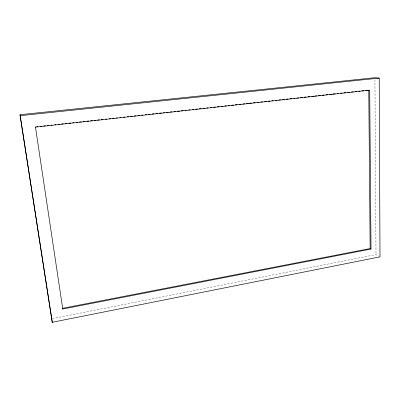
<?xml version="1.0" encoding="UTF-8"?>
<svg xmlns="http://www.w3.org/2000/svg" width="400" height="400" viewBox="0 0 400 400"><rect width="100%" height="100%" fill="white"/><g stroke="black" fill="none" stroke-linecap="round" stroke-linejoin="round"><path stroke-width="0.3" stroke-dasharray="2 1.5" d="M52.39 318.625L376.01 254.55L379 256.275M374.93 79.59L376.01 254.55"/><path stroke-width="0.6" d="M52.255 322.285L380 256.855L379.215 78.095L374.92 77.715L20 114.71L52.255 322.285L20 114.71M371.015 249.05L370.155 248.56L62.645 308.285L62.775 309.025L371.015 249.05L369.685 90.185L35.49 127.13L35.43 126.88L62.775 309.025M36.67 126.745L37.91 126.605M40.395 126.335L41.635 126.195M43.5 125.99L45.36 125.785M47.22 125.58L49.085 125.375M50.945 125.17L52.19 125.03M54.67 124.755L55.915 124.62M58.395 124.345L59.635 124.21M61.5 124L63.36 123.795M65.225 123.59L67.085 123.385M68.95 123.18L70.81 122.975M72.675 122.77L73.915 122.63M76.395 122.355L77.64 122.22M79.5 122.015L81.365 121.81M83.225 121.605L85.09 121.4M86.95 121.19L88.81 120.985M90.675 120.78L92.535 120.575M94.4 120.37L95.64 120.23M97.505 120.025L99.365 119.82M101.225 119.615L103.09 119.41M105.575 119.135L106.815 119M109.295 118.725L110.54 118.585M112.4 118.38L114.265 118.175M116.125 117.97L117.365 117.835M119.85 117.56L121.09 117.42M123.575 117.15L124.815 117.01M127.3 116.735L128.54 116.6M130.4 116.395L132.265 116.19M134.125 115.985L135.99 115.775M137.85 115.57L139.715 115.365M141.575 115.16L142.815 115.025M145.3 114.75L146.54 114.61M148.405 114.405L150.265 114.2M152.13 113.995L153.99 113.79M155.855 113.585L157.715 113.38M159.575 113.17L161.44 112.965M163.3 112.76L164.545 112.625M166.405 112.42L168.27 112.215M170.13 112.005L171.99 111.8M173.855 111.595L175.715 111.39M177.58 111.185L179.44 110.98M181.305 110.775L183.165 110.57M185.03 110.36L186.27 110.225M188.755 109.95L189.995 109.815M192.475 109.54L193.72 109.4M195.58 109.195L197.445 108.99M199.305 108.785L201.17 108.58M203.03 108.375L204.89 108.17M206.755 107.965L207.995 107.825M210.48 107.55L211.72 107.415M213.58 107.21L215.445 107.005M217.305 106.8L219.17 106.59M221.03 106.385L222.895 106.18M224.755 105.975L226.62 105.77M228.48 105.565L229.72 105.425M231.585 105.22L233.445 105.015M235.31 104.81L237.17 104.605M239.035 104.4L240.895 104.195M242.76 103.99L244.62 103.78M246.48 103.575L248.345 103.37M249.585 103.235L251.45 103.03M253.31 102.82L255.17 102.615M257.035 102.41L258.895 102.205M260.76 102L262.62 101.795M264.485 101.59L266.345 101.385M268.21 101.175L270.07 100.97M271.935 100.765L273.175 100.63M275.655 100.355L276.9 100.22M278.76 100.01L280.625 99.805M282.485 99.6L284.35 99.395M286.21 99.19L288.07 98.985M289.935 98.78L291.795 98.575M293.66 98.365L294.9 98.23M296.76 98.025L298.625 97.82M300.485 97.615L302.35 97.405M304.21 97.2L306.075 96.995M307.935 96.79L309.8 96.585M311.66 96.38L313.525 96.175M314.765 96.035L316.625 95.83M318.49 95.625L320.35 95.42M322.215 95.215L324.075 95.01M325.94 94.805L327.8 94.595M329.66 94.39L331.525 94.185M332.765 94.05L335.25 93.775M337.11 93.57L338.355 93.43M340.835 93.16L342.075 93.02M343.94 92.815L345.8 92.61M347.665 92.405L349.525 92.2M351.39 91.99L353.25 91.785M355.115 91.58L356.975 91.375M358.835 91.17L360.08 91.035M361.94 90.825L363.805 90.62M365.665 90.415L367.53 90.21M20.07 115.685L379.215 78.095M368.77 90.075L370.155 248.56"/></g></svg>
